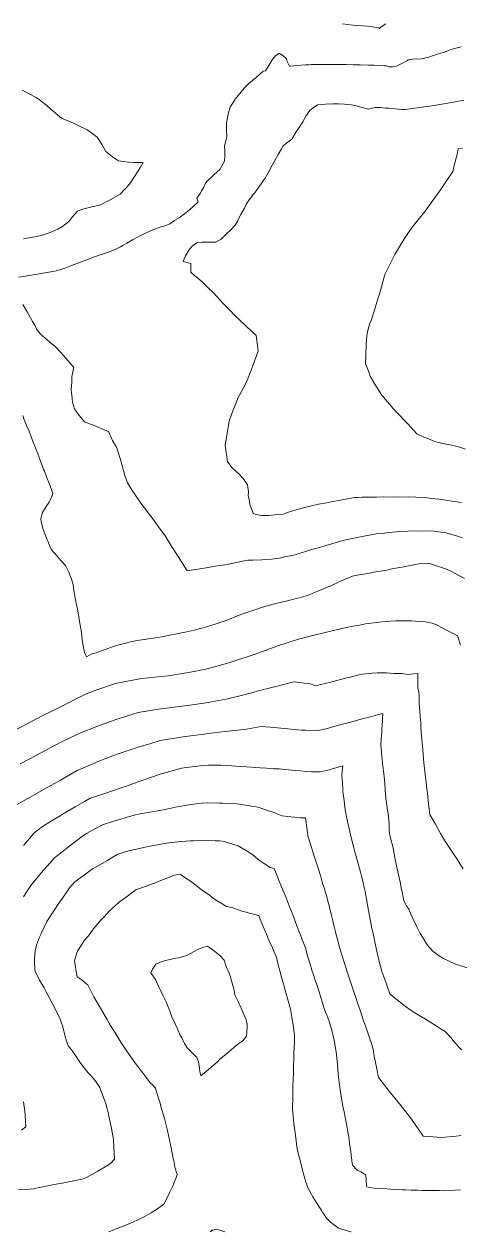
# Model space of a CAD drawing. Header units: inches. Extents: x 11351264 to 11356330, y 6702313 to 6706468.
# Drawn here: x 11354518 to 11354791, y 6702313 to 6703069 of the extents above; entities that cross this region are included whole.
import ezdxf

# ---------------------------------------------------------------- set-up
doc = ezdxf.new("R2010")
doc.units = ezdxf.units.IN
doc.header["$MEASUREMENT"] = 0
doc.layers.add('Shumate_Contours_clip1', color=7, linetype='Continuous', lineweight=0)

msp = doc.modelspace()

# ---------------------------------------------------------------- linework, layer by layer
at = {"layer": 'Shumate_Contours_clip1'}
for points, elevation in [([(11354744.19, 6703069.36), (11354741.27, 6703067.37), (11354740.25, 6703066.32), (11354739.76, 6703066.66), (11354735.68, 6703067.29), (11354732.85, 6703067.73), (11354729.73, 6703068.03), (11354726.36, 6703068.15), (11354723.8, 6703068.34), (11354720.26, 6703068.84), (11354717.25, 6703069.21)], 1382), ([(11354791.43, 6703054.8), (11354788.88, 6703054.14), (11354785.14, 6703053.11), (11354780.05, 6703051.41), (11354775.74, 6703049.98), (11354771.12, 6703048.49), (11354766.61, 6703047.3), (11354764.48, 6703047.2), (11354762.33, 6703047.34), (11354758.33, 6703046.71), (11354757.8, 6703046.36), (11354754.59, 6703044.69), (11354751.03, 6703042.68), (11354748.35, 6703042.37), (11354746.28, 6703042.43), (11354744.74, 6703042.99), (11354743.34, 6703042.97), (11354738.89, 6703043.24), (11354736.84, 6703043.3), (11354733.47, 6703043.39), (11354728.31, 6703043.53), (11354723.74, 6703043.64), (11354719.4, 6703043.72), (11354718.13, 6703043.75), (11354715.67, 6703043.87), (11354711.72, 6703043.88), (11354708.5, 6703043.87), (11354702.51, 6703043.86), (11354700.46, 6703043.81), (11354697.48, 6703043.71), (11354696.4, 6703043.67), (11354694.08, 6703043.5), (11354691.15, 6703043.31), (11354689.03, 6703043.15), (11354684.03, 6703042.83), (11354682.62, 6703045.76), (11354682.2, 6703047.29), (11354679.85, 6703049.45), (11354677.74, 6703050.62), (11354677.37, 6703050.73), (11354675.18, 6703049.23), (11354673.21, 6703046.74), (11354671.83, 6703044.2), (11354670.49, 6703042.23), (11354669.55, 6703040.99), (11354668.92, 6703039.75), (11354667.66, 6703039.67), (11354663.26, 6703035.68), (11354658.67, 6703031.83), (11354655.72, 6703029.06), (11354650.04, 6703022.19), (11354646.84, 6703017.04), (11354646.52, 6703015.69), (11354645.9, 6703013.71), (11354644.61, 6703007.34), (11354644.71, 6703003.14), (11354644.74, 6702998.68), (11354643.97, 6702995.2), (11354643.45, 6702992.99), (11354643.51, 6702989.31), (11354643.5, 6702986.57), (11354643.35, 6702983.29), (11354640.52, 6702978.13), (11354636.99, 6702974.92), (11354634.83, 6702972.92), (11354632.68, 6702970.93), (11354631.48, 6702969.5), (11354630.4, 6702966.96), (11354629.15, 6702965.05), (11354628.22, 6702963.11), (11354626.12, 6702960.14), (11354626.81, 6702957.78), (11354623.81, 6702954.91), (11354621.54, 6702952.82), (11354618.42, 6702950.42), (11354614.95, 6702947.83), (11354612.17, 6702946.18), (11354609.11, 6702944.05), (11354606.72, 6702943.01), (11354603.05, 6702941.92), (11354600.04, 6702940.95), (11354596.74, 6702939.58), (11354593.19, 6702937.83), (11354588.57, 6702935.58), (11354585.77, 6702934.04), (11354582.33, 6702932.09), (11354580.07, 6702930.78), (11354578.33, 6702929.75), (11354575.06, 6702928), (11354571.17, 6702926.5), (11354567.03, 6702925.1), (11354565.13, 6702924.47), (11354562, 6702923.37), (11354556.71, 6702921.32), (11354550.55, 6702918.95), (11354547.23, 6702917.74), (11354544.16, 6702916.63), (11354541.55, 6702915.74), (11354538.13, 6702914.71), (11354536.05, 6702914.31), (11354533.49, 6702913.83), (11354529.73, 6702913.14), (11354526.27, 6702912.56), (11354522.5, 6702912), (11354518.65, 6702911.39), (11354514.52, 6702910.68)], 1380), ([(11354516.81, 6703027.72), (11354525.55, 6703023.09), (11354527.67, 6703021.69), (11354532.39, 6703017.91), (11354534.61, 6703015.99), (11354538.91, 6703012.36), (11354541.54, 6703010.26), (11354548.85, 6703007.11), (11354551.93, 6703005.67), (11354557.51, 6703002.94), (11354561.08, 6703000.51), (11354563.83, 6702998.39), (11354566.79, 6702993.46), (11354569.25, 6702989.28), (11354573.43, 6702985.98), (11354577.03, 6702983.61), (11354579.92, 6702983.15), (11354583.13, 6702982.74), (11354586.75, 6702982.5), (11354592.48, 6702982.39), (11354590.78, 6702979.52), (11354587.15, 6702973.72), (11354584.04, 6702968.93), (11354578.11, 6702962.73), (11354571.86, 6702959.16), (11354565.45, 6702955.68), (11354561.35, 6702955.02), (11354558.67, 6702954.33), (11354555.31, 6702953.43), (11354552.83, 6702952.64), (11354551.51, 6702951.95), (11354548.05, 6702948.3), (11354546.16, 6702945.86), (11354544.04, 6702943.79), (11354541.57, 6702942.28), (11354539.1, 6702940.75), (11354534.26, 6702938.7), (11354529.4, 6702937.04), (11354524.83, 6702935.98), (11354520.84, 6702935.25), (11354517.72, 6702934.71)], 1382), ([(11354793.05, 6703021.43), (11354786.53, 6703020.24), (11354782.97, 6703019.58), (11354773.13, 6703017.91), (11354765.61, 6703016.84), (11354756.36, 6703015.6), (11354754.11, 6703015.69), (11354751.93, 6703015.95), (11354748.7, 6703016.23), (11354746.1, 6703016.4), (11354744.07, 6703016.58), (11354740.9, 6703016.85), (11354738.67, 6703016.92), (11354737.65, 6703016.83), (11354733.37, 6703015.86), (11354731.05, 6703016.48), (11354728.93, 6703017.19), (11354724.89, 6703018.21), (11354723.68, 6703018.39), (11354722.69, 6703018.66), (11354718.4, 6703018.91), (11354714.93, 6703019.12), (11354711.12, 6703019.21), (11354706.47, 6703019.07), (11354704.01, 6703018.86), (11354701.45, 6703018.6), (11354698.85, 6703016.77), (11354696.7, 6703015.06), (11354694.33, 6703011.39), (11354692.43, 6703007.87), (11354690.03, 6703004.31), (11354688.25, 6703001.59), (11354685.47, 6702997.08), (11354682.08, 6702994.62), (11354680.13, 6702992.82), (11354678.96, 6702991.13), (11354676.84, 6702987.43), (11354674.64, 6702983.31), (11354673.86, 6702981.89), (11354672.64, 6702979.52), (11354670.72, 6702976.04), (11354668.98, 6702973.14), (11354667.98, 6702971.62), (11354666.36, 6702969.19), (11354664.66, 6702966.82), (11354662.29, 6702963.59), (11354661.15, 6702962.16), (11354660.28, 6702961.01), (11354658.77, 6702959.08), (11354657.09, 6702956.7), (11354655.8, 6702953.92), (11354653.55, 6702949.91), (11354652.4, 6702947.56), (11354651.41, 6702945.55), (11354649.8, 6702942.96), (11354647.24, 6702940.37), (11354644.66, 6702937.82), (11354641.35, 6702934.58), (11354638.05, 6702932.52), (11354631.96, 6702932.58), (11354629.24, 6702932.64), (11354626.05, 6702932.17), (11354623.13, 6702930.14), (11354621.08, 6702927.69), (11354618.92, 6702923.99), (11354617.57, 6702920.43), (11354622.31, 6702919.24), (11354622.27, 6702916.68), (11354622.38, 6702913.86), (11354624.82, 6702911.51), (11354627.73, 6702909.3), (11354629.74, 6702907.4), (11354633.35, 6702903.87), (11354636.14, 6702901.29), (11354638.9, 6702898.1), (11354641.65, 6702895.07), (11354646.84, 6702889.85), (11354649.45, 6702887.22), (11354657.07, 6702879.91), (11354663.22, 6702874.29), (11354663.62, 6702871.23), (11354664.41, 6702864.41), (11354663.41, 6702861.59), (11354661.11, 6702855.2), (11354658.26, 6702847.77), (11354656.3, 6702843.37), (11354651.83, 6702835.32), (11354647.74, 6702824.83), (11354646.38, 6702820.5), (11354643.89, 6702805.31), (11354645.34, 6702795.43), (11354648.06, 6702791.5), (11354652.19, 6702787.74), (11354655.11, 6702784.64), (11354657.76, 6702780.67), (11354658.33, 6702776.41), (11354658.26, 6702773.81), (11354658.74, 6702771.63), (11354659.13, 6702768.7), (11354659.75, 6702766.69), (11354661.51, 6702762.61), (11354666.58, 6702761.51), (11354670.91, 6702761.59), (11354674.58, 6702761.91), (11354676.98, 6702762.09), (11354680.04, 6702762.4), (11354682.73, 6702763.32), (11354686.68, 6702764.7), (11354691.95, 6702766.07), (11354697.78, 6702767.51), (11354702.1, 6702768.54), (11354707.38, 6702769.57), (11354711.15, 6702770.26), (11354716.01, 6702771.24), (11354720.19, 6702771.99), (11354724.67, 6702772.86), (11354726.91, 6702772.88), (11354729.39, 6702772.95), (11354731.42, 6702772.96), (11354735.94, 6702773.11), (11354738.4, 6702773.05), (11354742.55, 6702773.13), (11354744.85, 6702773.07), (11354749.16, 6702773.13), (11354751.29, 6702773.08), (11354758.37, 6702773.17), (11354763.1, 6702772.99), (11354768.99, 6702772.82), (11354772.69, 6702772.29), (11354777.37, 6702771.72), (11354780.28, 6702771.3), (11354785.77, 6702770.57), (11354787.86, 6702770.27), (11354791.59, 6702769.5)], 1378), ([(11354792.24, 6702991.47), (11354789.4, 6702991.04), (11354788.86, 6702987.63), (11354788.02, 6702984.51), (11354786.87, 6702979.76), (11354786.18, 6702976.9), (11354778.41, 6702965.33), (11354768.94, 6702952.1), (11354761.87, 6702943.23), (11354759.34, 6702939.9), (11354755.59, 6702934.35), (11354749.93, 6702924.86), (11354743.74, 6702912.41), (11354740.23, 6702900), (11354739.57, 6702897.93), (11354737.31, 6702890.62), (11354735.08, 6702883.67), (11354734.12, 6702881.25), (11354732.85, 6702876.6), (11354732.08, 6702871.87), (11354731.96, 6702868.04), (11354731.57, 6702856.57), (11354733.81, 6702850.89), (11354734.53, 6702848.78), (11354737.46, 6702843.73), (11354741.71, 6702836.87), (11354748.94, 6702828.5), (11354750.76, 6702826.47), (11354757.94, 6702818.99), (11354763.6, 6702812.68), (11354768.05, 6702810.51), (11354771.08, 6702809.43), (11354774.27, 6702808.17), (11354777.13, 6702807.27), (11354781.97, 6702806.21), (11354784.42, 6702805.75), (11354789.63, 6702804.46), (11354794.17, 6702803.1)], 1376), ([(11354517.32, 6702893.56), (11354519.89, 6702889.04), (11354521, 6702887.12), (11354523.28, 6702883.03), (11354524.68, 6702880.57), (11354525.9, 6702878.42), (11354528.19, 6702875.27), (11354531.02, 6702872.72), (11354534.14, 6702870.05), (11354537.5, 6702867.24), (11354541.34, 6702863.34), (11354544.25, 6702860.02), (11354549.26, 6702854.11), (11354547.94, 6702848.61), (11354547.84, 6702845.24), (11354547.58, 6702840.05), (11354547.68, 6702838.83), (11354547.74, 6702838.28), (11354547.84, 6702836.79), (11354548.02, 6702834.63), (11354548.41, 6702832.54), (11354549.54, 6702828.3), (11354552.56, 6702824.16), (11354556.11, 6702819.97), (11354561.46, 6702817.98), (11354564.36, 6702816.91), (11354570.85, 6702814.03), (11354573.43, 6702808.43), (11354575.99, 6702803.8), (11354578.66, 6702795.05), (11354581.11, 6702786.61), (11354582.67, 6702781.96), (11354585.6, 6702777.12), (11354587.49, 6702774.43), (11354591.15, 6702769.25), (11354593.04, 6702766.47), (11354599.2, 6702758.65), (11354601.39, 6702755.36), (11354606.26, 6702748.88), (11354608.6, 6702745.04), (11354610.5, 6702742.03), (11354614.32, 6702735.94), (11354620.09, 6702726.88), (11354632, 6702728.8), (11354637.6, 6702729.75), (11354644.97, 6702730.94), (11354655.7, 6702733.1), (11354657.93, 6702733.59), (11354661.11, 6702733.68), (11354666.81, 6702733.74), (11354672.74, 6702734.25), (11354677.68, 6702734.87), (11354680.14, 6702735.38), (11354687.56, 6702736.98), (11354697.24, 6702739.98), (11354701.4, 6702741.19), (11354706.96, 6702742.86), (11354716.78, 6702745.67), (11354719.35, 6702746.32), (11354727.3, 6702748.05), (11354730.55, 6702748.63), (11354738.18, 6702749.98), (11354741.96, 6702750.38), (11354746.01, 6702750.9), (11354753.25, 6702751.49), (11354757.83, 6702751.68), (11354765.1, 6702751.93), (11354774.56, 6702751.66), (11354775.96, 6702751.51), (11354778.78, 6702751.08), (11354782, 6702750.61), (11354784.73, 6702749.9), (11354788.46, 6702748.87), (11354791.96, 6702747.63)], 1380), ([(11354517.18, 6702824.2), (11354518.16, 6702821.41), (11354519.49, 6702818.04), (11354521.16, 6702814.35), (11354522.23, 6702811.4), (11354523.69, 6702807.43), (11354525.21, 6702803.84), (11354526.57, 6702800.23), (11354527.83, 6702796.85), (11354528.56, 6702794.89), (11354529.37, 6702792.77), (11354530.28, 6702790.39), (11354530.76, 6702789.34), (11354532.14, 6702785.79), (11354533.87, 6702781.22), (11354534.9, 6702778.43), (11354536.08, 6702775.25), (11354535.67, 6702773.97), (11354533.65, 6702769.99), (11354531.86, 6702767.28), (11354529.52, 6702763.34), (11354528.46, 6702759.69), (11354528.54, 6702759.09), (11354528.74, 6702757.89), (11354529.8, 6702753.36), (11354530.99, 6702750.1), (11354532.23, 6702746.77), (11354533.06, 6702744.98), (11354533.9, 6702742.81), (11354535.19, 6702740.01), (11354536.7, 6702738.37), (11354538.9, 6702735.84), (11354541.07, 6702733.31), (11354543.89, 6702730.29), (11354545.85, 6702726.59), (11354547.53, 6702722.39), (11354548.77, 6702718.41), (11354549.16, 6702714.6), (11354549.75, 6702711.1), (11354550.47, 6702707.67), (11354551.76, 6702701.96), (11354552.96, 6702694), (11354553.64, 6702689.88), (11354554.49, 6702682.28), (11354555.87, 6702675.88), (11354557.02, 6702673.14), (11354560.1, 6702674.72), (11354560.74, 6702674.95), (11354563.14, 6702675.57), (11354574.4, 6702679.81), (11354584.52, 6702682.45), (11354588.86, 6702683.41), (11354601.69, 6702685.28), (11354603.93, 6702685.69), (11354618.71, 6702688.6), (11354624.47, 6702689.7), (11354630.1, 6702691.34), (11354638.19, 6702693.76), (11354641.16, 6702694.77), (11354643.46, 6702695.44), (11354653.65, 6702699.64), (11354663.06, 6702702.8), (11354667.22, 6702704.26), (11354673.89, 6702706.01), (11354680.63, 6702707.7), (11354682.79, 6702708.21), (11354687.42, 6702709.35), (11354690.04, 6702709.97), (11354695.91, 6702711.79), (11354698.54, 6702712.93), (11354702.87, 6702714.66), (11354707.21, 6702716.58), (11354709.77, 6702717.57), (11354715.84, 6702720.35), (11354718.44, 6702721.54), (11354723.4, 6702723.54), (11354725.13, 6702724.01), (11354734.09, 6702725.54), (11354736.58, 6702726), (11354744.88, 6702727.43), (11354748.03, 6702728.07), (11354755.58, 6702729.38), (11354759.53, 6702730.29), (11354766.1, 6702731.45), (11354770.85, 6702731.64), (11354772.9, 6702731.08), (11354781.57, 6702728.11), (11354784.47, 6702726.87), (11354793.37, 6702722.2)], 1382), ([(11354512.14, 6702627.04), (11354523.08, 6702632.9), (11354528.96, 6702635.89), (11354536.21, 6702639.57), (11354545.72, 6702644.4), (11354549.41, 6702646.17), (11354556.49, 6702649.68), (11354562.35, 6702651.93), (11354575.24, 6702656.39), (11354589.17, 6702659.14), (11354591.78, 6702659.51), (11354603.96, 6702660.78), (11354608.08, 6702661.27), (11354618.39, 6702662.88), (11354624.42, 6702663.95), (11354631.6, 6702665.29), (11354637.86, 6702667.07), (11354647.3, 6702669.78), (11354663.15, 6702675), (11354676.02, 6702679.67), (11354689.75, 6702684.15), (11354696.88, 6702685.94), (11354700.31, 6702686.86), (11354705.43, 6702688.19), (11354714.02, 6702690.28), (11354716.86, 6702690.81), (11354722.68, 6702692.15), (11354727.8, 6702692.94), (11354731.58, 6702693.81), (11354738.78, 6702694.56), (11354741.63, 6702694.94), (11354750.4, 6702695.53), (11354754.01, 6702695.58), (11354760.41, 6702695.59), (11354762.72, 6702695.45), (11354769.05, 6702695.04), (11354771.17, 6702694.68), (11354773.24, 6702694.12), (11354775.47, 6702693.26), (11354779.02, 6702691.48), (11354783.56, 6702689.17), (11354786.3, 6702687.69), (11354789.09, 6702686.27), (11354790.04, 6702683.2), (11354790.98, 6702680.32)], 1384), ([(11354515.7, 6702606.08), (11354521.63, 6702609.27), (11354526.64, 6702611.94), (11354529.71, 6702613.66), (11354537.48, 6702617.9), (11354542.24, 6702620.25), (11354550.89, 6702624.29), (11354552.97, 6702625.28), (11354563.46, 6702629.55), (11354572.01, 6702632.65), (11354576.24, 6702634.14), (11354586.02, 6702637.19), (11354589.37, 6702638.3), (11354603.63, 6702640.63), (11354607.01, 6702640.95), (11354618.31, 6702642.4), (11354623.32, 6702643.11), (11354633.06, 6702644.61), (11354637.58, 6702645.37), (11354644.37, 6702646.53), (11354652.92, 6702648.64), (11354660.39, 6702650.54), (11354663.86, 6702651.57), (11354676.33, 6702654.68), (11354687.03, 6702657.53), (11354690.35, 6702656.96), (11354693.47, 6702656.61), (11354696.9, 6702656.12), (11354700.56, 6702655.04), (11354703.57, 6702655.69), (11354707.1, 6702656.6), (11354709.08, 6702657.1), (11354713.64, 6702658.38), (11354719.05, 6702659.8), (11354721.9, 6702660.41), (11354727.33, 6702661.9), (11354729.65, 6702662.24), (11354733.79, 6702662.74), (11354735.8, 6702662.94), (11354738.77, 6702663.07), (11354742.01, 6702663.01), (11354744.74, 6702663.02), (11354749.19, 6702662.61), (11354754.28, 6702662.62), (11354758.04, 6702662.11), (11354761.65, 6702662.37), (11354764.31, 6702662.61), (11354764.28, 6702657.74), (11354764.22, 6702653.75), (11354764.93, 6702650.93), (11354765.02, 6702648.76), (11354765.17, 6702644.06), (11354765.46, 6702638.94), (11354765.76, 6702636.01), (11354766.13, 6702631.83), (11354766.16, 6702628.84), (11354766.75, 6702621.15), (11354767.36, 6702615.07), (11354767.91, 6702609.35), (11354768.12, 6702606.65), (11354768.57, 6702601.25), (11354769.05, 6702597.48), (11354769.45, 6702594.55), (11354769.96, 6702590.26), (11354770.24, 6702587.81), (11354771.02, 6702581.07), (11354771.7, 6702574.43), (11354771.82, 6702574.3), (11354772, 6702573.97), (11354775.23, 6702568.28), (11354778.48, 6702562.58), (11354781.61, 6702557.34), (11354785.23, 6702551.71), (11354788.6, 6702546.73), (11354789.72, 6702545.01), (11354792.73, 6702540.49)], 1386), ([(11354511.8, 6702579.69), (11354520.32, 6702584.46), (11354524.69, 6702586.9), (11354531.04, 6702590.42), (11354540.87, 6702595.94), (11354543.39, 6702597.36), (11354551.31, 6702602.05), (11354553.75, 6702602.99), (11354556.6, 6702604.2), (11354564.28, 6702607.54), (11354568.64, 6702609.24), (11354576.87, 6702612.39), (11354587.59, 6702615.98), (11354589.85, 6702616.72), (11354595.5, 6702618.32), (11354603.18, 6702620.63), (11354605.96, 6702621.05), (11354617.37, 6702623.03), (11354622.3, 6702623.65), (11354632.02, 6702624.89), (11354635.3, 6702625.32), (11354641.75, 6702626.1), (11354643.99, 6702626.32), (11354651.47, 6702627.29), (11354657.12, 6702627.79), (11354666.29, 6702629.59), (11354672.04, 6702629.1), (11354682.91, 6702628.05), (11354691.4, 6702627.29), (11354694.04, 6702627.16), (11354701.67, 6702627.06), (11354705.09, 6702627.69), (11354707.88, 6702628.3), (11354710.35, 6702629.03), (11354715.48, 6702630.5), (11354720.73, 6702631.85), (11354725.23, 6702633.08), (11354727.26, 6702633.64), (11354731.11, 6702634.66), (11354733.14, 6702635.18), (11354737.65, 6702636.43), (11354739.15, 6702636.7), (11354742.43, 6702637.57), (11354742.2, 6702634.27), (11354742.19, 6702632.95), (11354741.99, 6702630.35), (11354741.87, 6702628.19), (11354741.67, 6702626.15), (11354741.33, 6702621.94), (11354741.23, 6702617.84), (11354741.38, 6702615.69), (11354741.74, 6702610.94), (11354742.4, 6702604.63), (11354742.93, 6702600.11), (11354743.41, 6702595.9), (11354743.59, 6702593.63), (11354743.88, 6702589.9), (11354744.32, 6702584.47), (11354744.7, 6702581.7), (11354745.39, 6702577.1), (11354745.68, 6702575.08), (11354746.45, 6702568.47), (11354746.39, 6702564.69), (11354746.85, 6702561.2), (11354747, 6702560.47), (11354747.85, 6702557.28), (11354748.42, 6702555.32), (11354748.9, 6702553.29), (11354749.87, 6702547.59), (11354751, 6702542.33), (11354752.25, 6702536.6), (11354753.36, 6702531.18), (11354753.9, 6702528.51), (11354754.46, 6702525.76), (11354755.54, 6702520.4), (11354757.27, 6702517.34), (11354758.56, 6702515.2), (11354760.2, 6702511.65), (11354761.21, 6702509.24), (11354763.93, 6702503.72), (11354765.84, 6702500), (11354766.21, 6702499.28), (11354768.21, 6702495.95), (11354769.71, 6702493.56), (11354771.43, 6702491.45), (11354773.94, 6702488.77), (11354777.53, 6702485.96), (11354780.34, 6702484.21), (11354787.87, 6702480.8), (11354796.6, 6702478.03)], 1388), ([(11354517.7, 6702555.09), (11354521.34, 6702559.4), (11354524.11, 6702562.75), (11354529.46, 6702567), (11354535.68, 6702570.75), (11354540.52, 6702573.68), (11354542.4, 6702574.77), (11354549.93, 6702579.22), (11354555.76, 6702582.46), (11354559.42, 6702584.56), (11354567.25, 6702587.24), (11354574.52, 6702589.73), (11354578.21, 6702590.84), (11354583.08, 6702592.55), (11354586.44, 6702593.82), (11354592.95, 6702596.11), (11354603.14, 6702599.63), (11354616.7, 6702603.32), (11354621.27, 6702604.1), (11354630.2, 6702605.05), (11354633.18, 6702605.37), (11354636.55, 6702605.29), (11354641.12, 6702605.21), (11354645.17, 6702605), (11354650.19, 6702604.67), (11354660.25, 6702604.04), (11354665.68, 6702603.63), (11354669.68, 6702603.31), (11354671.97, 6702603.2), (11354674.3, 6702603.05), (11354677.46, 6702602.91), (11354685.21, 6702602.24), (11354687.51, 6702602.04), (11354691, 6702601.64), (11354694.54, 6702601.27), (11354697.7, 6702601.07), (11354700.09, 6702601.1), (11354702.83, 6702601.16), (11354703.26, 6702601.22), (11354706.96, 6702601.89), (11354709.04, 6702602.44), (11354711.23, 6702603.13), (11354713.8, 6702603.87), (11354717.29, 6702604.78), (11354716.91, 6702601.3), (11354716.79, 6702599.1), (11354717.09, 6702593.92), (11354717.32, 6702590.92), (11354717.48, 6702588.82), (11354717.91, 6702584.73), (11354718.68, 6702579.16), (11354718.91, 6702577.43), (11354719.97, 6702572.01), (11354721.7, 6702563.61), (11354723.4, 6702556.72), (11354725.27, 6702549.54), (11354726.82, 6702544.31), (11354728.45, 6702538.36), (11354729.04, 6702535.92), (11354730.01, 6702531.85), (11354730.61, 6702529.48), (11354731.32, 6702526.24), (11354732.2, 6702521.51), (11354733.39, 6702514.42), (11354734.8, 6702506.67), (11354735.57, 6702503.08), (11354736.29, 6702500), (11354736.53, 6702498.99), (11354737.85, 6702492.7), (11354739.06, 6702487.09), (11354740.03, 6702482.36), (11354741.8, 6702476.11), (11354743.6, 6702471.12), (11354744.82, 6702467.65), (11354746.74, 6702462.21), (11354748.38, 6702460.8), (11354751.37, 6702458.33), (11354753.4, 6702456.66), (11354756.27, 6702454.46), (11354759.55, 6702452.1), (11354762.39, 6702450.29), (11354765.47, 6702448.48), (11354770.08, 6702445.7), (11354775.73, 6702442.22), (11354778.97, 6702440.02), (11354781.28, 6702438.65), (11354784.92, 6702434.76), (11354787.06, 6702432.22), (11354788.37, 6702430.69), (11354789.64, 6702429.04), (11354791.66, 6702427.05)], 1390), ([(11354517.6, 6702522.87), (11354519.43, 6702525.62), (11354522.27, 6702530), (11354524.06, 6702532.18), (11354530.07, 6702539.28), (11354532.45, 6702542.05), (11354537.03, 6702547.33), (11354543.64, 6702552.44), (11354546.76, 6702554.8), (11354550.26, 6702557.54), (11354555.39, 6702561.4), (11354557.59, 6702562.68), (11354562.78, 6702565.56), (11354567.12, 6702567.95), (11354574.75, 6702570.35), (11354579.92, 6702571.9), (11354582.42, 6702572.67), (11354587.66, 6702574.23), (11354591.74, 6702575), (11354597.87, 6702576.16), (11354604.24, 6702577.18), (11354613.84, 6702579.2), (11354621.03, 6702580.56), (11354624.04, 6702580.88), (11354628.77, 6702581.61), (11354632.99, 6702581.63), (11354640.06, 6702581.57), (11354642.17, 6702581.5), (11354651.22, 6702581.06), (11354657.84, 6702580.13), (11354664.52, 6702579), (11354670.9, 6702576.74), (11354673.18, 6702576.18), (11354679.48, 6702573.58), (11354684.96, 6702572.88), (11354687.4, 6702572.73), (11354690.47, 6702572.42), (11354694.07, 6702572.35), (11354694.48, 6702569.43), (11354694.91, 6702566.03), (11354695.67, 6702560.32), (11354696.86, 6702556.49), (11354699.16, 6702548.93), (11354701.71, 6702541.35), (11354703.33, 6702536.21), (11354704.08, 6702533.77), (11354704.93, 6702530.68), (11354705.61, 6702528.44), (11354707.3, 6702522.82), (11354708, 6702520.27), (11354708.76, 6702517.16), (11354710.12, 6702512.04), (11354711.19, 6702507.85), (11354711.99, 6702504.28), (11354712.5, 6702501.91), (11354713.02, 6702500), (11354713.8, 6702497.09), (11354715.48, 6702490.65), (11354717.98, 6702482.67), (11354719.3, 6702478.65), (11354720.6, 6702474.65), (11354722.8, 6702467.77), (11354724.52, 6702462.74), (11354725.54, 6702459.82), (11354726.84, 6702455.86), (11354728.14, 6702451.89), (11354728.79, 6702449.92), (11354729.46, 6702447.93), (11354730.35, 6702445.27), (11354731.14, 6702442.99), (11354731.67, 6702441.43), (11354732.78, 6702438.3), (11354733.88, 6702435.18), (11354735.55, 6702430.38), (11354735.72, 6702429.78), (11354736.46, 6702426.24), (11354737.07, 6702423), (11354737.62, 6702420.17), (11354738.57, 6702415.25), (11354739.67, 6702409.71), (11354741.26, 6702407.72), (11354742.62, 6702406.01), (11354747.24, 6702400.27), (11354752.06, 6702394.33), (11354758.37, 6702386.21), (11354760.28, 6702383.64), (11354764.58, 6702377.65), (11354765.97, 6702375.58), (11354767.65, 6702373.08), (11354773.77, 6702372.7), (11354778.84, 6702372.34), (11354788.19, 6702373.18), (11354791.37, 6702373.47)], 1392), ([(11354514.52, 6702339.95), (11354519.19, 6702339.76), (11354523.86, 6702340.06), (11354527.55, 6702340.88), (11354530, 6702341.43), (11354534.71, 6702342.34), (11354538.02, 6702343.02), (11354541.93, 6702343.67), (11354546.03, 6702344.51), (11354549.11, 6702345.08), (11354554.08, 6702346.2), (11354555.62, 6702346.7), (11354557.42, 6702347.46), (11354564.17, 6702351.09), (11354569.86, 6702354.48), (11354572.14, 6702355.92), (11354574.51, 6702358.72), (11354574.24, 6702365.77), (11354573.89, 6702371.1), (11354572.77, 6702377.86), (11354571.34, 6702384.81), (11354570.56, 6702387.77), (11354569.94, 6702390.1), (11354569.13, 6702393.24), (11354568.08, 6702396.33), (11354566.38, 6702400.6), (11354565.5, 6702403.49), (11354564.13, 6702405.51), (11354562.82, 6702407.35), (11354561.26, 6702409.32), (11354559.78, 6702410.98), (11354558.18, 6702412.78), (11354555.58, 6702415.94), (11354553.49, 6702418.49), (11354552.89, 6702419.4), (11354552.19, 6702420.39), (11354550.59, 6702422.89), (11354548.58, 6702425.99), (11354545.84, 6702429.37), (11354545.32, 6702430.32), (11354544.39, 6702433.34), (11354543.75, 6702435.37), (11354543.13, 6702438.1), (11354542.12, 6702442.23), (11354541.32, 6702444.38), (11354540.32, 6702446.98), (11354535.87, 6702455.88), (11354531.91, 6702463.36), (11354530.69, 6702465.91), (11354527.67, 6702470.81), (11354526.11, 6702474.29), (11354525.08, 6702476.21), (11354524.53, 6702480.7), (11354524.47, 6702484.54), (11354524.88, 6702489.1), (11354525.91, 6702492.54), (11354527.79, 6702497.64), (11354528.65, 6702499.65), (11354528.81, 6702500), (11354532.26, 6702507.37), (11354536.28, 6702513.41), (11354540.28, 6702519.47), (11354541.56, 6702521.34), (11354544.33, 6702525.49), (11354546.38, 6702528.46), (11354549.7, 6702532.18), (11354555.04, 6702536.09), (11354560.88, 6702540.36), (11354564.36, 6702542.32), (11354569.8, 6702545.37), (11354574.19, 6702548.04), (11354576.34, 6702549.28), (11354581.2, 6702550.96), (11354583.3, 6702551.71), (11354590.28, 6702553.19), (11354595.73, 6702554.35), (11354597.96, 6702554.81), (11354601.48, 6702555.5), (11354605.67, 6702556.35), (11354608.54, 6702556.59), (11354614.15, 6702557.22), (11354621.96, 6702557.83), (11354623.98, 6702558), (11354631.44, 6702558.15), (11354637.49, 6702557.85), (11354640.19, 6702557.85), (11354642.08, 6702557.8), (11354643.19, 6702557.62), (11354651.88, 6702554.84), (11354658.58, 6702550.85), (11354661.31, 6702548.98), (11354665.19, 6702545.62), (11354667.68, 6702543.98), (11354671.87, 6702541.28), (11354674.51, 6702540.66), (11354676.06, 6702536.38), (11354677.13, 6702533.68), (11354678.94, 6702529.23), (11354681.69, 6702522.86), (11354682.77, 6702519.92), (11354684.25, 6702516.25), (11354685.59, 6702512.7), (11354686.47, 6702510.49), (11354688.66, 6702504.74), (11354689.96, 6702501.3), (11354690.44, 6702500), (11354690.82, 6702499), (11354691.96, 6702496.26), (11354692.76, 6702494.18), (11354694.23, 6702490.32), (11354694.76, 6702488.23), (11354695.97, 6702483.91), (11354696.86, 6702480.67), (11354698.07, 6702476.97), (11354699.05, 6702474.02), (11354700.58, 6702469.47), (11354701.26, 6702467.37), (11354703.02, 6702461.96), (11354704.9, 6702455.8), (11354705.72, 6702453.03), (11354706.62, 6702450.71), (11354707.4, 6702448.74), (11354708.61, 6702445.51), (11354710.43, 6702439.51), (11354712.06, 6702433.28), (11354713.19, 6702425.84), (11354714.05, 6702417.95), (11354714.29, 6702415.26), (11354714.53, 6702411.62), (11354714.81, 6702408.64), (11354714.99, 6702406.6), (11354716.05, 6702399.22), (11354717.4, 6702391.81), (11354718.18, 6702388.27), (11354719.43, 6702381.62), (11354719.85, 6702379.61), (11354720.46, 6702375.89), (11354721.25, 6702371.25), (11354721.6, 6702368.59), (11354722.41, 6702363.19), (11354723.24, 6702355.99), (11354723.35, 6702355.14), (11354723.45, 6702354.91), (11354726.3, 6702351.87), (11354728.62, 6702350.8), (11354730.75, 6702349.61), (11354731.81, 6702348.69), (11354731.87, 6702345.78), (11354732.17, 6702341.86), (11354732.32, 6702341.43), (11354734.24, 6702340.93), (11354736.61, 6702340.51), (11354740.29, 6702340.33), (11354745.12, 6702340.18), (11354747.44, 6702339.92), (11354749.51, 6702339.73), (11354754.4, 6702339.55), (11354756.86, 6702339.44), (11354760.16, 6702339.33), (11354764.19, 6702339.2), (11354766.96, 6702339.14), (11354771.12, 6702339.07), (11354773.75, 6702339.05), (11354777.78, 6702339.06), (11354781, 6702338.97), (11354790.88, 6702339.56)], 1394), ([(11354571.06, 6702313.21), (11354573.1, 6702313.97), (11354577.68, 6702315.84), (11354579.63, 6702316.56), (11354586.14, 6702319.18), (11354593.2, 6702322.59), (11354597.44, 6702325.07), (11354601.54, 6702327.59), (11354605.53, 6702330.44), (11354607.35, 6702334.13), (11354609.05, 6702337.6), (11354610.76, 6702341.44), (11354611.85, 6702344.11), (11354612.84, 6702346.52), (11354613.87, 6702349.15), (11354612.42, 6702353.73), (11354611.9, 6702356.83), (11354611.21, 6702359.17), (11354610.13, 6702364.68), (11354608.2, 6702374.54), (11354607.51, 6702377.55), (11354605.84, 6702384.16), (11354603.6, 6702391.67), (11354603.16, 6702393.66), (11354601.69, 6702398.19), (11354600.14, 6702403.19), (11354598.55, 6702405.05), (11354596.98, 6702406.52), (11354594.68, 6702409.6), (11354593.34, 6702411.29), (11354592.02, 6702412.98), (11354587.69, 6702418.58), (11354584.37, 6702423.37), (11354582.8, 6702425.64), (11354581.06, 6702428.17), (11354578.51, 6702432.01), (11354574.76, 6702438.12), (11354574.2, 6702439.03), (11354571.56, 6702443.37), (11354569.98, 6702446.14), (11354568.84, 6702448.14), (11354565.88, 6702453.26), (11354561.76, 6702460.34), (11354557.86, 6702467.75), (11354556.08, 6702469.2), (11354554.3, 6702470.79), (11354551.28, 6702472.75), (11354550.61, 6702476.29), (11354550.25, 6702478.86), (11354549.56, 6702482.85), (11354551.28, 6702488.41), (11354554.02, 6702492.79), (11354555.92, 6702495.74), (11354558.06, 6702498.27), (11354559.33, 6702500), (11354561.29, 6702502.67), (11354566.07, 6702508.33), (11354568.15, 6702510.39), (11354571.56, 6702514.2), (11354575.22, 6702517.49), (11354577.69, 6702519.85), (11354581.84, 6702522.64), (11354586.27, 6702526), (11354588.03, 6702527.2), (11354594.35, 6702529.54), (11354600.66, 6702531.9), (11354603.54, 6702533.07), (11354606.91, 6702534.37), (11354611.92, 6702536.45), (11354613.4, 6702536.75), (11354615.89, 6702536.82), (11354622.85, 6702532.07), (11354629.7, 6702526.81), (11354633.07, 6702524.45), (11354637.05, 6702521.47), (11354644.73, 6702516.79), (11354648.03, 6702516.13), (11354651.47, 6702514.87), (11354654.78, 6702513.8), (11354656.83, 6702513.21), (11354658.81, 6702512.7), (11354661.49, 6702512.08), (11354664.8, 6702511.23), (11354665.42, 6702509.56), (11354666.36, 6702507.27), (11354668.23, 6702502.8), (11354669.37, 6702500), (11354669.6, 6702499.46), (11354670.69, 6702496.9), (11354672.01, 6702493.98), (11354673, 6702491.94), (11354674.06, 6702489.35), (11354675.83, 6702485.17), (11354677.43, 6702478.74), (11354678.17, 6702476.03), (11354679.09, 6702472.31), (11354680.19, 6702468.36), (11354680.86, 6702465.92), (11354682.29, 6702460.79), (11354682.75, 6702459.31), (11354684.56, 6702452.64), (11354685.45, 6702447.51), (11354686.22, 6702442.74), (11354687.16, 6702436.4), (11354687.18, 6702432.28), (11354686.97, 6702428.46), (11354686.83, 6702424.73), (11354686.72, 6702421.33), (11354686.61, 6702416.49), (11354686.46, 6702411.73), (11354686.4, 6702409.7), (11354686.16, 6702402.92), (11354686.02, 6702396.16), (11354685.95, 6702392.39), (11354685.83, 6702389.91), (11354686.75, 6702381.05), (11354687.1, 6702378.09), (11354687.92, 6702372.08), (11354688.67, 6702366.4), (11354689.23, 6702363.39), (11354691.23, 6702355.26), (11354692.23, 6702351.76), (11354694.28, 6702344.35), (11354695.96, 6702339.96), (11354698.6, 6702335.19), (11354701.69, 6702330.22), (11354703.79, 6702326.95), (11354704.9, 6702325.21), (11354706.12, 6702323.35), (11354706.79, 6702322.21), (11354708.16, 6702320.67), (11354709.73, 6702319.29), (11354712.05, 6702317.69), (11354714.34, 6702315.65), (11354718.89, 6702314.35), (11354722.45, 6702313.24), (11354722.53, 6702313.21)], 1396), ([(11354516.34, 6702376.95), (11354519.11, 6702378.88), (11354518.79, 6702386.42), (11354518.48, 6702388.71), (11354517.65, 6702394.62)], 1392), ([(11354634.47, 6702313.21), (11354635.91, 6702314.17), (11354638.19, 6702314.88), (11354640.55, 6702314.19), (11354643.69, 6702313.21)], 1398)]:
    msp.add_lwpolyline(points, dxfattribs=dict(at, elevation=elevation))
at = {"layer": 'Shumate_Contours_clip1', "elevation": 1398}
msp.add_lwpolyline([(11354597.39, 6702475.25), (11354598.34, 6702477.7), (11354600.34, 6702480.65), (11354604.19, 6702482.49), (11354609.28, 6702483.75), (11354612.86, 6702484.46), (11354614.84, 6702484.78), (11354618.28, 6702485.71), (11354619.83, 6702486.27), (11354624.04, 6702488.39), (11354627.04, 6702490.06), (11354629.88, 6702491.25), (11354632.85, 6702491.98), (11354637.2, 6702488.83), (11354640.51, 6702486.07), (11354643.19, 6702483.33), (11354644.66, 6702478.6), (11354645.67, 6702476.5), (11354646.85, 6702473.44), (11354647.75, 6702470.26), (11354648.58, 6702467.41), (11354649.35, 6702464.49), (11354649.85, 6702461.54), (11354651.89, 6702457.42), (11354653.82, 6702453.16), (11354655.7, 6702448.84), (11354656.78, 6702446.44), (11354657.62, 6702443.43), (11354657.62, 6702441.56), (11354657.37, 6702438.38), (11354657.18, 6702435.62), (11354654.84, 6702432.85), (11354651.77, 6702430.73), (11354647.84, 6702427.38), (11354644.34, 6702424.5), (11354640.43, 6702421.21), (11354638.69, 6702419.5), (11354636.24, 6702417.37), (11354633.43, 6702414.91), (11354630.9, 6702412.82), (11354628.5, 6702410.76), (11354627.98, 6702413.57), (11354627.65, 6702415.63), (11354627.04, 6702419.52), (11354626.17, 6702422.38), (11354623.34, 6702425.03), (11354620.11, 6702428.28), (11354618.46, 6702431.04), (11354616.61, 6702434.56), (11354615.66, 6702436.1), (11354613.93, 6702440.17), (11354612.43, 6702443.37), (11354610.5, 6702447.79), (11354608.66, 6702452.9), (11354608.01, 6702454.4), (11354607.09, 6702456.76), (11354604.86, 6702461.44), (11354603.51, 6702464.08), (11354602.55, 6702466.02), (11354600.43, 6702470.81)], close=True, dxfattribs=at)

doc.saveas('drawing.dxf')
